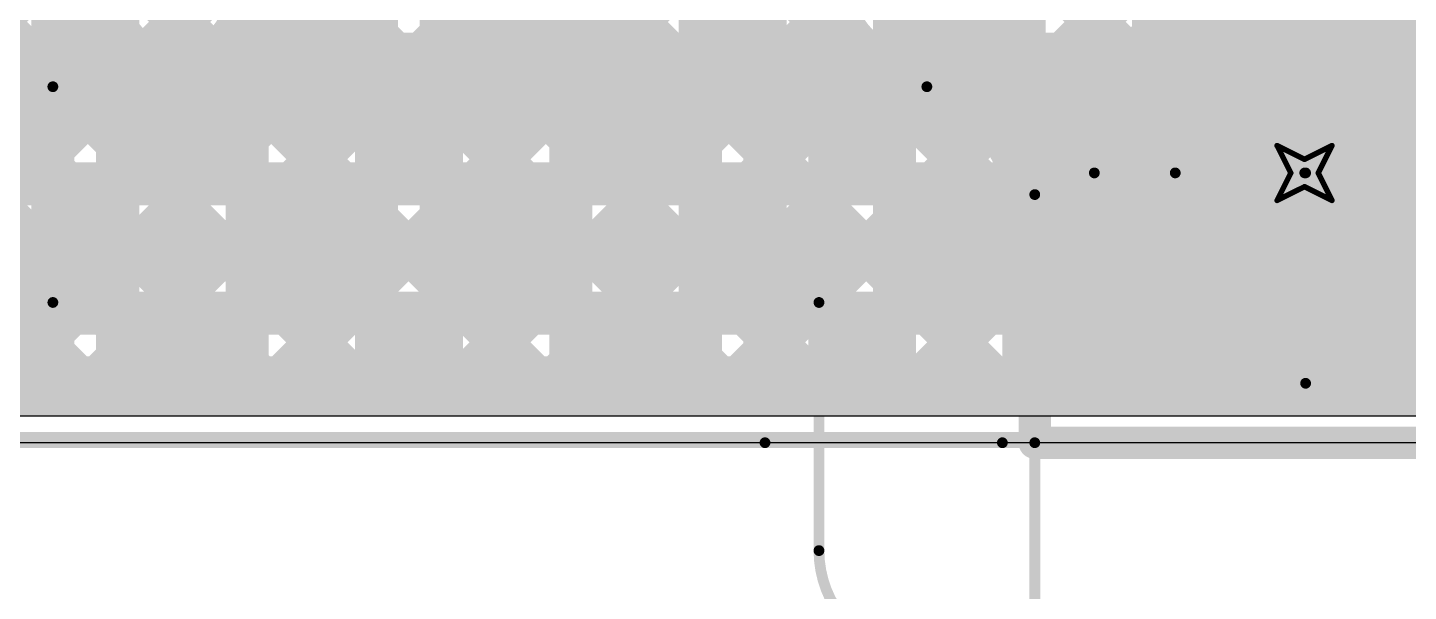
# Model space of a CAD drawing. Header units: millimetres. Extents: x 13 to 259, y -2 to 326.
# Drawn here: x 85.57 to 98.36, y 66.42 to 71.65 of the extents above; entities that cross this region are included whole.
import ezdxf

# ---------------------------------------------------------------- set-up
doc = ezdxf.new("R2010")
doc.units = ezdxf.units.MM
for name, color, linetype in [('BottomLayer', 5, 'Continuous'), ('BottomSolder', 6, 'Continuous'), ('ConnectLayer', 7, 'Continuous'), ('DrillDrawing', 1, 'Continuous'), ('Mechanical10', 56, 'Continuous'), ('Mechanical14', 56, 'Continuous'), ('Mechanical2', 216, 'Continuous'), ('Mechanical34', 56, 'Continuous'), ('Mechanical9', 56, 'Continuous'), ('MidLayer1', 16, 'Continuous'), ('MidLayer2', 76, 'Continuous'), ('MidLayer3', 90, 'Continuous'), ('MidLayer4', 156, 'Continuous'), ('MidLayer5', 130, 'Continuous'), ('MidLayer6', 216, 'Continuous'), ('MultiLayer', 9, 'Continuous'), ('TopLayer', 1, 'Continuous'), ('TopSolder', 216, 'Continuous')]:
    doc.layers.add(name, color=color, linetype=linetype)

# ---------------------------------------------------------------- blocks, each defined once
blk = doc.blocks.new('MTG240_400_175')
at = {"layer": 'BottomLayer', "const_width": 2}
blk.add_lwpolyline([(-1, 0, 1), (1, 0, 1)], format="xyb", close=True, dxfattribs=at)
at = {"layer": 'BottomSolder', "const_width": 2.102}
blk.add_lwpolyline([(-1.051, 0, 1), (1.051, 0, 1)], format="xyb", close=True, dxfattribs=at)
at = {"layer": 'MidLayer1', "const_width": 2}
blk.add_lwpolyline([(-1, 0, 1), (1, 0, 1)], format="xyb", close=True, dxfattribs=at)
at = {"layer": 'MidLayer2', "const_width": 2}
blk.add_lwpolyline([(-1, 0, 1), (1, 0, 1)], format="xyb", close=True, dxfattribs=at)
at = {"layer": 'MidLayer3', "const_width": 2}
blk.add_lwpolyline([(-1, 0, 1), (1, 0, 1)], format="xyb", close=True, dxfattribs=at)
at = {"layer": 'MidLayer4', "const_width": 2}
blk.add_lwpolyline([(-1, 0, 1), (1, 0, 1)], format="xyb", close=True, dxfattribs=at)
at = {"layer": 'MidLayer5', "const_width": 2}
blk.add_lwpolyline([(-1, 0, 1), (1, 0, 1)], format="xyb", close=True, dxfattribs=at)
at = {"layer": 'MidLayer6', "const_width": 2}
blk.add_lwpolyline([(-1, 0, 1), (1, 0, 1)], format="xyb", close=True, dxfattribs=at)
at = {"layer": 'MultiLayer', "const_width": 2}
blk.add_lwpolyline([(-1, 0, 1), (1, 0, 1)], format="xyb", close=True, dxfattribs=at)
at = {"layer": 'TopLayer', "const_width": 2}
blk.add_lwpolyline([(-1, 0, 1), (1, 0, 1)], format="xyb", close=True, dxfattribs=at)
at = {"layer": 'TopSolder', "const_width": 2.102}
blk.add_lwpolyline([(-1.051, 0, 1), (1.051, 0, 1)], format="xyb", close=True, dxfattribs=at)

msp = doc.modelspace()

# ---------------------------------------------------------------- linework, layer by layer
at = {"layer": 'ConnectLayer'}
for p, q in [((90.525, 67.8), (67.8, 67.8)), ((150.975, 67.8), (67.8, 67.8)), ((151.8, 67.8), (90.525, 67.8))]:
    msp.add_line(p, q, dxfattribs=at)
at = {"layer": 'ConnectLayer', "const_width": 0.4}
for points in [[(82.665, 68.24), (96.225, 81.8)], [(86.059, 68.24), (99.619, 81.8)], [(86.908, 68.24), (100.468, 81.8)], [(87.756, 68.24), (101.316, 81.8)], [(88.605, 68.24), (102.165, 81.8)], [(89.453, 68.24), (103.013, 81.8)], [(90.302, 68.24), (103.862, 81.8)], [(91.15, 68.24), (104.71, 81.8)], [(91.999, 68.24), (105.559, 81.8)], [(92.847, 68.24), (106.407, 81.8)], [(93.696, 68.24), (107.256, 81.8)], [(94.544, 68.24), (108.104, 81.8)], [(95.393, 68.24), (108.953, 81.8)], [(96.241, 68.24), (109.801, 81.8)], [(97.09, 68.24), (110.65, 81.8)], [(97.938, 68.24), (111.498, 81.8)], [(81.816, 68.24), (95.2, 81.623)], [(73.072, 81.36), (86.192, 68.24)], [(73.92, 81.36), (87.04, 68.24)], [(74.769, 81.36), (87.889, 68.24)], [(75.617, 81.36), (88.737, 68.24)], [(76.466, 81.36), (89.586, 68.24)], [(77.314, 81.36), (90.434, 68.24)], [(78.163, 81.36), (91.283, 68.24)], [(79.012, 81.36), (92.132, 68.24)], [(79.86, 81.36), (92.98, 68.24)], [(80.709, 81.36), (93.829, 68.24)], [(81.557, 81.36), (94.677, 68.24)], [(82.406, 81.36), (95.526, 68.24)], [(83.254, 81.36), (96.374, 68.24)], [(84.103, 81.36), (97.223, 68.24)], [(84.951, 81.36), (98.071, 68.24)], [(85.8, 81.36), (98.92, 68.24)], [(86.648, 81.36), (99.768, 68.24)], [(87.497, 81.36), (100.617, 68.24)], [(88.345, 81.36), (101.465, 68.24)], [(83.514, 68.24), (96.475, 81.202)], [(84.362, 68.24), (96.572, 80.45)], [(85.211, 68.24), (97.421, 80.45)], [(85.8, 68.24), (85.8, 78.825)], [(86.4, 68.24), (86.4, 78.825)], [(87, 68.24), (87, 78.825)], [(87.6, 68.24), (87.6, 78.825)], [(88.2, 68.24), (88.2, 78.825)], [(88.8, 68.24), (88.8, 78.825)], [(89.4, 68.24), (89.4, 78.825)], [(90, 68.24), (90, 78.825)], [(90.6, 68.24), (90.6, 78.825)], [(91.2, 68.24), (91.2, 78.825)], [(91.8, 68.24), (91.8, 78.825)], [(92.4, 68.24), (92.4, 78.825)], [(93, 68.24), (93, 78.825)], [(93.6, 68.24), (93.6, 78.825)], [(94.2, 68.24), (94.2, 78.825)], [(94.8, 68.24), (94.8, 78.825)], [(95.4, 68.24), (95.4, 78.825)], [(96, 68.24), (96, 78.825)], [(96.6, 68.24), (96.6, 78.825)], [(97.2, 68.24), (97.2, 78.825)], [(97.8, 68.24), (97.8, 78.825)], [(98.4, 68.24), (98.4, 78.825)], [(86.578, 78.036), (95.145, 69.469)], [(86.578, 78.036), (95.145, 69.469)], [(92.016, 71.652), (97.362, 76.997)], [(92.016, 71.652), (97.362, 76.997)], [(81.096, 76.73), (89.586, 68.24)], [(81.096, 76.73), (89.586, 68.24)], [(84.362, 68.24), (92.858, 76.736)], [(84.362, 68.24), (92.858, 76.736)], [(85.298, 71.721), (90.349, 76.773)], [(85.298, 71.721), (90.349, 76.773)], [(90.415, 76.745), (95.452, 71.707)], [(90.415, 76.745), (95.452, 71.707)], [(85.403, 76.665), (93.829, 68.24)], [(85.403, 76.665), (93.829, 68.24)], [(83.949, 76.423), (88.58, 71.792)], [(83.949, 76.423), (88.58, 71.792)], [(91.15, 68.24), (99.35, 76.44)], [(91.15, 68.24), (99.35, 76.44)], [(82.995, 72.285), (87.04, 68.24)], [(82.995, 72.285), (87.04, 68.24)], [(86.908, 68.24), (90.856, 72.189)], [(86.908, 68.24), (90.856, 72.189)], [(82.665, 68.24), (86.313, 71.888)], [(82.665, 68.24), (86.313, 71.888)], [(87.59, 71.933), (91.283, 68.24)], [(87.59, 71.933), (91.283, 68.24)], [(89.453, 68.24), (93.067, 71.854)], [(89.453, 68.24), (93.067, 71.854)], [(94.34, 71.971), (95.155, 71.156)], [(94.34, 71.971), (95.155, 71.156)], [(92.047, 71.719), (95.526, 68.24)], [(92.047, 71.719), (95.526, 68.24)], [(85.211, 68.24), (88.63, 71.659)], [(85.211, 68.24), (88.63, 71.659)], [(85.286, 71.692), (88.737, 68.24)], [(85.286, 71.692), (88.737, 68.24)], [(91.999, 68.24), (95.419, 71.66)], [(91.999, 68.24), (95.419, 71.66)], [(82.918, 71.514), (86.192, 68.24)], [(82.918, 71.514), (86.192, 68.24)], [(87.756, 68.24), (91.006, 71.49)], [(87.756, 68.24), (91.006, 71.49)], [(89.686, 71.534), (92.98, 68.24)], [(89.686, 71.534), (92.98, 68.24)], [(68.24, 71.4), (151.36, 71.4)], [(83.514, 68.24), (86.655, 71.382)], [(83.514, 68.24), (86.655, 71.382)], [(87.276, 71.399), (90.434, 68.24)], [(87.276, 71.399), (90.434, 68.24)], [(88.605, 68.24), (91.749, 71.384)], [(88.605, 68.24), (91.749, 71.384)], [(90.302, 68.24), (93.431, 71.369)], [(90.302, 68.24), (93.431, 71.369)], [(94.049, 71.414), (95.002, 70.46)], [(94.049, 71.414), (95.002, 70.46)], [(84.809, 71.319), (87.889, 68.24)], [(84.809, 71.319), (87.889, 68.24)], [(86.059, 68.24), (89.133, 71.314)], [(86.059, 68.24), (89.133, 71.314)], [(89.042, 71.33), (92.132, 68.24)], [(89.042, 71.33), (92.132, 68.24)], [(91.591, 71.326), (94.677, 68.24)], [(91.591, 71.326), (94.677, 68.24)], [(68.24, 70.8), (151.36, 70.8)], [(92.847, 68.24), (94.999, 70.391)], [(92.847, 68.24), (94.999, 70.391)], [(68.24, 70.2), (151.36, 70.2)], [(68.24, 69.6), (151.36, 69.6)], [(93.696, 68.24), (95.091, 69.635)], [(93.696, 68.24), (95.091, 69.635)], [(94.544, 68.24), (95.35, 69.046)], [(94.544, 68.24), (95.35, 69.046)], [(68.24, 69), (151.36, 69)], [(95.393, 68.24), (95.727, 68.575)], [(95.393, 68.24), (95.727, 68.575)], [(68.24, 68.4), (151.36, 68.4)], [(68.24, 68.24), (96.163, 68.24)], [(68.24, 68.24), (96.163, 68.24)], [(68.24, 68.24), (151.36, 68.24)], [(68.24, 68.24), (151.36, 68.24)]]:
    msp.add_lwpolyline(points, dxfattribs=at)
msp.add_lwpolyline([(96.163, 68.24, -1.714908), (99.803, 70.3)], format="xyb", dxfattribs=at)
msp.add_lwpolyline([(96.163, 68.24, -1.714908), (99.803, 70.3)], format="xyb", dxfattribs=at)
at = {"layer": 'ConnectLayer'}
for points, const_width in [([(87.59, 71.95, 1), (86.31, 71.95, 1)], 0.4), ([(87.59, 71.95, 1), (86.31, 71.95, 1)], 0.4), ([(89.84, 71.95, 1), (88.56, 71.95, 1)], 0.4), ([(89.84, 71.95, 1), (88.56, 71.95, 1)], 0.4), ([(92.09, 71.95, 1), (90.81, 71.95, 1)], 0.4), ([(92.09, 71.95, 1), (90.81, 71.95, 1)], 0.4), ([(94.34, 71.95, 1), (93.06, 71.95, 1)], 0.4), ([(94.34, 71.95, 1), (93.06, 71.95, 1)], 0.4), ([(88.48, 71.792, 1), (88.68, 71.792, 1)], 0.2), ([(88.48, 71.792, 1), (88.68, 71.792, 1)], 0.2), ([(91.947, 71.719, 1), (92.147, 71.719, 1)], 0.2), ([(91.947, 71.719, 1), (92.147, 71.719, 1)], 0.2), ([(88.53, 71.659, 1), (88.73, 71.659, 1)], 0.2), ([(88.53, 71.659, 1), (88.73, 71.659, 1)], 0.2), ([(91.916, 71.652, 1), (92.116, 71.652, 1)], 0.2), ([(91.916, 71.652, 1), (92.116, 71.652, 1)], 0.2), ([(95.319, 71.66, 1), (95.519, 71.66, 1)], 0.2), ([(95.319, 71.66, 1), (95.519, 71.66, 1)], 0.2), ([(95.352, 71.707, 1), (95.552, 71.707, 1)], 0.2), ([(95.352, 71.707, 1), (95.552, 71.707, 1)], 0.2), ([(89.586, 71.534, 1), (89.786, 71.534, 1)], 0.2), ([(89.586, 71.534, 1), (89.786, 71.534, 1)], 0.2), ([(90.906, 71.49, 1), (91.106, 71.49, 1)], 0.2), ([(90.906, 71.49, 1), (91.106, 71.49, 1)], 0.2), ([(86.555, 71.382, 1), (86.755, 71.382, 1)], 0.2), ([(86.555, 71.382, 1), (86.755, 71.382, 1)], 0.2), ([(87.176, 71.399, 1), (87.376, 71.399, 1)], 0.2), ([(87.176, 71.399, 1), (87.376, 71.399, 1)], 0.2), ([(91.649, 71.384, 1), (91.849, 71.384, 1)], 0.2), ([(91.649, 71.384, 1), (91.849, 71.384, 1)], 0.2), ([(93.331, 71.369, 1), (93.531, 71.369, 1)], 0.2), ([(93.331, 71.369, 1), (93.531, 71.369, 1)], 0.2), ([(93.949, 71.414, 1), (94.149, 71.414, 1)], 0.2), ([(93.949, 71.414, 1), (94.149, 71.414, 1)], 0.2), ([(88.942, 71.33, 1), (89.142, 71.33, 1)], 0.2), ([(88.942, 71.33, 1), (89.142, 71.33, 1)], 0.2), ([(89.033, 71.314, 1), (89.233, 71.314, 1)], 0.2), ([(89.033, 71.314, 1), (89.233, 71.314, 1)], 0.2), ([(91.491, 71.326, 1), (91.691, 71.326, 1)], 0.2), ([(91.491, 71.326, 1), (91.691, 71.326, 1)], 0.2), ([(95.055, 71.156, 1), (95.255, 71.156, 1)], 0.2), ([(95.055, 71.156, 1), (95.255, 71.156, 1)], 0.2), ([(94.902, 70.46, 1), (95.102, 70.46, 1)], 0.2), ([(94.902, 70.46, 1), (95.102, 70.46, 1)], 0.2), ([(94.899, 70.391, 1), (95.099, 70.391, 1)], 0.2), ([(94.899, 70.391, 1), (95.099, 70.391, 1)], 0.2), ([(94.991, 69.635, 1), (95.191, 69.635, 1)], 0.2), ([(94.991, 69.635, 1), (95.191, 69.635, 1)], 0.2), ([(95.045, 69.469, 1), (95.245, 69.469, 1)], 0.2), ([(95.045, 69.469, 1), (95.245, 69.469, 1)], 0.2), ([(95.25, 69.046, 1), (95.45, 69.046, 1)], 0.2), ([(95.25, 69.046, 1), (95.45, 69.046, 1)], 0.2), ([(95.627, 68.575, 1), (95.827, 68.575, 1)], 0.2), ([(95.627, 68.575, 1), (95.827, 68.575, 1)], 0.2), ([(85.7, 68.24, 1), (85.9, 68.24, 1)], 0.2), ([(85.959, 68.24, 1), (86.159, 68.24, 1)], 0.2), ([(85.959, 68.24, 1), (86.159, 68.24, 1)], 0.2), ([(85.959, 68.24, 1), (86.159, 68.24, 1)], 0.2), ([(86.092, 68.24, 1), (86.292, 68.24, 1)], 0.2), ([(86.092, 68.24, 1), (86.292, 68.24, 1)], 0.2), ([(86.092, 68.24, 1), (86.292, 68.24, 1)], 0.2), ([(86.3, 68.24, 1), (86.5, 68.24, 1)], 0.2), ([(86.808, 68.24, 1), (87.008, 68.24, 1)], 0.2), ([(86.808, 68.24, 1), (87.008, 68.24, 1)], 0.2), ([(86.808, 68.24, 1), (87.008, 68.24, 1)], 0.2), ([(86.9, 68.24, 1), (87.1, 68.24, 1)], 0.2), ([(86.94, 68.24, 1), (87.14, 68.24, 1)], 0.2), ([(86.94, 68.24, 1), (87.14, 68.24, 1)], 0.2), ([(86.94, 68.24, 1), (87.14, 68.24, 1)], 0.2), ([(87.5, 68.24, 1), (87.7, 68.24, 1)], 0.2), ([(87.656, 68.24, 1), (87.856, 68.24, 1)], 0.2), ([(87.656, 68.24, 1), (87.856, 68.24, 1)], 0.2), ([(87.656, 68.24, 1), (87.856, 68.24, 1)], 0.2), ([(87.789, 68.24, 1), (87.989, 68.24, 1)], 0.2), ([(87.789, 68.24, 1), (87.989, 68.24, 1)], 0.2), ([(87.789, 68.24, 1), (87.989, 68.24, 1)], 0.2), ([(88.1, 68.24, 1), (88.3, 68.24, 1)], 0.2), ([(88.505, 68.24, 1), (88.705, 68.24, 1)], 0.2), ([(88.505, 68.24, 1), (88.705, 68.24, 1)], 0.2), ([(88.505, 68.24, 1), (88.705, 68.24, 1)], 0.2), ([(88.637, 68.24, 1), (88.837, 68.24, 1)], 0.2), ([(88.637, 68.24, 1), (88.837, 68.24, 1)], 0.2), ([(88.637, 68.24, 1), (88.837, 68.24, 1)], 0.2), ([(88.7, 68.24, 1), (88.9, 68.24, 1)], 0.2), ([(89.3, 68.24, 1), (89.5, 68.24, 1)], 0.2), ([(89.353, 68.24, 1), (89.553, 68.24, 1)], 0.2), ([(89.353, 68.24, 1), (89.553, 68.24, 1)], 0.2), ([(89.353, 68.24, 1), (89.553, 68.24, 1)], 0.2), ([(89.486, 68.24, 1), (89.686, 68.24, 1)], 0.2), ([(89.486, 68.24, 1), (89.686, 68.24, 1)], 0.2), ([(89.486, 68.24, 1), (89.686, 68.24, 1)], 0.2), ([(89.9, 68.24, 1), (90.1, 68.24, 1)], 0.2), ([(90.202, 68.24, 1), (90.402, 68.24, 1)], 0.2), ([(90.202, 68.24, 1), (90.402, 68.24, 1)], 0.2), ([(90.202, 68.24, 1), (90.402, 68.24, 1)], 0.2), ([(90.334, 68.24, 1), (90.534, 68.24, 1)], 0.2), ([(90.334, 68.24, 1), (90.534, 68.24, 1)], 0.2), ([(90.334, 68.24, 1), (90.534, 68.24, 1)], 0.2), ([(90.5, 68.24, 1), (90.7, 68.24, 1)], 0.2), ([(91.05, 68.24, 1), (91.25, 68.24, 1)], 0.2), ([(91.05, 68.24, 1), (91.25, 68.24, 1)], 0.2), ([(91.05, 68.24, 1), (91.25, 68.24, 1)], 0.2), ([(91.1, 68.24, 1), (91.3, 68.24, 1)], 0.2), ([(91.183, 68.24, 1), (91.383, 68.24, 1)], 0.2), ([(91.183, 68.24, 1), (91.383, 68.24, 1)], 0.2), ([(91.183, 68.24, 1), (91.383, 68.24, 1)], 0.2), ([(91.7, 68.24, 1), (91.9, 68.24, 1)], 0.2), ([(91.899, 68.24, 1), (92.099, 68.24, 1)], 0.2), ([(91.899, 68.24, 1), (92.099, 68.24, 1)], 0.2), ([(91.899, 68.24, 1), (92.099, 68.24, 1)], 0.2), ([(92.032, 68.24, 1), (92.232, 68.24, 1)], 0.2), ([(92.032, 68.24, 1), (92.232, 68.24, 1)], 0.2), ([(92.032, 68.24, 1), (92.232, 68.24, 1)], 0.2), ([(92.3, 68.24, 1), (92.5, 68.24, 1)], 0.2), ([(92.747, 68.24, 1), (92.947, 68.24, 1)], 0.2), ([(92.747, 68.24, 1), (92.947, 68.24, 1)], 0.2), ([(92.747, 68.24, 1), (92.947, 68.24, 1)], 0.2), ([(92.88, 68.24, 1), (93.08, 68.24, 1)], 0.2), ([(92.88, 68.24, 1), (93.08, 68.24, 1)], 0.2), ([(92.88, 68.24, 1), (93.08, 68.24, 1)], 0.2), ([(92.9, 68.24, 1), (93.1, 68.24, 1)], 0.2), ([(93.5, 68.24, 1), (93.7, 68.24, 1)], 0.2), ([(93.596, 68.24, 1), (93.796, 68.24, 1)], 0.2), ([(93.596, 68.24, 1), (93.796, 68.24, 1)], 0.2), ([(93.596, 68.24, 1), (93.796, 68.24, 1)], 0.2), ([(93.729, 68.24, 1), (93.929, 68.24, 1)], 0.2), ([(93.729, 68.24, 1), (93.929, 68.24, 1)], 0.2), ([(93.729, 68.24, 1), (93.929, 68.24, 1)], 0.2), ([(94.1, 68.24, 1), (94.3, 68.24, 1)], 0.2), ([(94.444, 68.24, 1), (94.644, 68.24, 1)], 0.2), ([(94.444, 68.24, 1), (94.644, 68.24, 1)], 0.2), ([(94.444, 68.24, 1), (94.644, 68.24, 1)], 0.2), ([(94.577, 68.24, 1), (94.777, 68.24, 1)], 0.2), ([(94.577, 68.24, 1), (94.777, 68.24, 1)], 0.2), ([(94.577, 68.24, 1), (94.777, 68.24, 1)], 0.2), ([(94.7, 68.24, 1), (94.9, 68.24, 1)], 0.2), ([(95.293, 68.24, 1), (95.493, 68.24, 1)], 0.2), ([(95.293, 68.24, 1), (95.493, 68.24, 1)], 0.2), ([(95.293, 68.24, 1), (95.493, 68.24, 1)], 0.2), ([(95.3, 68.24, 1), (95.5, 68.24, 1)], 0.2), ([(95.426, 68.24, 1), (95.626, 68.24, 1)], 0.2), ([(95.426, 68.24, 1), (95.626, 68.24, 1)], 0.2), ([(95.426, 68.24, 1), (95.626, 68.24, 1)], 0.2), ([(95.9, 68.24, 1), (96.1, 68.24, 1)], 0.2), ([(96.063, 68.24, 1), (96.263, 68.24, 1)], 0.2), ([(96.063, 68.24, 1), (96.263, 68.24, 1)], 0.2), ([(96.063, 68.24, 1), (96.263, 68.24, 1)], 0.2), ([(96.063, 68.24, 1), (96.263, 68.24, 1)], 0.2), ([(96.141, 68.24, 1), (96.341, 68.24, 1)], 0.2), ([(96.274, 68.24, 1), (96.474, 68.24, 1)], 0.2), ([(96.5, 68.24, 1), (96.7, 68.24, 1)], 0.2), ([(96.99, 68.24, 1), (97.19, 68.24, 1)], 0.2), ([(97.1, 68.24, 1), (97.3, 68.24, 1)], 0.2), ([(97.123, 68.24, 1), (97.323, 68.24, 1)], 0.2), ([(97.7, 68.24, 1), (97.9, 68.24, 1)], 0.2), ([(97.838, 68.24, 1), (98.038, 68.24, 1)], 0.2), ([(97.971, 68.24, 1), (98.171, 68.24, 1)], 0.2), ([(98.3, 68.24, 1), (98.5, 68.24, 1)], 0.2)]:
    msp.add_lwpolyline(points, format="xyb", close=True, dxfattribs=dict(at, const_width=const_width))
at = {"layer": 'DrillDrawing', "const_width": 0.0508}
for points in [[(97.146, 70.554), (97.4, 70.427)], [(97.146, 70.554), (97.273, 70.3)], [(97.4, 70.427), (97.654, 70.554)], [(97.527, 70.3), (97.654, 70.554)], [(97.146, 70.046), (97.273, 70.3)], [(97.527, 70.3), (97.654, 70.046)], [(97.146, 70.046), (97.4, 70.173)], [(97.4, 70.173), (97.654, 70.046)]]:
    msp.add_lwpolyline(points, dxfattribs=at)
at = {"layer": 'DrillDrawing', "const_width": 0.0254}
for points in [[(97.133, 70.554, 1), (97.159, 70.554, 1)], [(97.133, 70.554, 1), (97.159, 70.554, 1)], [(97.641, 70.554, 1), (97.667, 70.554, 1)], [(97.641, 70.554, 1), (97.667, 70.554, 1)], [(97.387, 70.427, 1), (97.413, 70.427, 1)], [(97.387, 70.427, 1), (97.413, 70.427, 1)], [(97.26, 70.3, 1), (97.286, 70.3, 1)], [(97.26, 70.3, 1), (97.286, 70.3, 1)], [(97.514, 70.3, 1), (97.54, 70.3, 1)], [(97.514, 70.3, 1), (97.54, 70.3, 1)], [(97.387, 70.173, 1), (97.413, 70.173, 1)], [(97.387, 70.173, 1), (97.413, 70.173, 1)], [(97.133, 70.046, 1), (97.159, 70.046, 1)], [(97.133, 70.046, 1), (97.159, 70.046, 1)], [(97.641, 70.046, 1), (97.667, 70.046, 1)], [(97.641, 70.046, 1), (97.667, 70.046, 1)]]:
    msp.add_lwpolyline(points, format="xyb", close=True, dxfattribs=at)
at = {"layer": 'Mechanical10', "const_width": 0.1}
for points in [[(92.4, 67.8), (94.9, 67.8)], [(94.9, 65.3), (94.9, 67.8)]]:
    msp.add_lwpolyline(points, dxfattribs=at)
at = {"layer": 'Mechanical10', "const_width": 0.05}
for points in [[(92.375, 67.8, 1), (92.425, 67.8, 1)], [(94.875, 67.8, 1), (94.925, 67.8, 1)], [(94.875, 67.8, 1), (94.925, 67.8, 1)]]:
    msp.add_lwpolyline(points, format="xyb", close=True, dxfattribs=at)
at = {"layer": 'Mechanical14', "const_width": 0.3}
for points in [[(67.8, 71.1), (93.9, 71.1)], [(94.9, 67.8), (94.9, 70.1)], [(94.9, 67.8), (151.8, 67.8)]]:
    msp.add_lwpolyline(points, dxfattribs=at)
at = {"layer": 'Mechanical14', "const_width": 0.15}
for points in [[(93.825, 71.1, 1), (93.975, 71.1, 1)], [(93.825, 71.1, 1), (93.975, 71.1, 1)], [(94.825, 70.1, 1), (94.975, 70.1, 1)], [(94.825, 70.1, 1), (94.975, 70.1, 1)], [(94.825, 67.8, 1), (94.975, 67.8, 1)], [(94.825, 67.8, 1), (94.975, 67.8, 1)]]:
    msp.add_lwpolyline(points, format="xyb", close=True, dxfattribs=at)
at = {"layer": 'Mechanical14', "const_width": 0.3}
msp.add_lwpolyline([(93.9, 71.1, -0.414214), (94.9, 70.1)], format="xyb", dxfattribs=at)
at = {"layer": 'Mechanical2', "const_width": 0.635}
msp.add_lwpolyline([(93.9, 71.1, -0.414214), (94.9, 70.1)], format="xyb", dxfattribs=at)
at = {"layer": 'Mechanical2'}
for points, const_width in [([(93.741, 71.1, 1), (94.059, 71.1, 1)], 0.318), ([(93.875, 71.1, 1), (93.925, 71.1, 1)], 0.05), ([(94.741, 70.1, 1), (95.059, 70.1, 1)], 0.318), ([(94.875, 70.1, 1), (94.925, 70.1, 1)], 0.05), ([(94.875, 67.8, 1), (94.925, 67.8, 1)], 0.05)]:
    msp.add_lwpolyline(points, format="xyb", close=True, dxfattribs=dict(at, const_width=const_width))
at = {"layer": 'Mechanical2', "const_width": 0.1}
for points in [[(67.8, 71.1), (93.9, 71.1)], [(94.9, 67.8), (94.9, 70.1)]]:
    msp.add_lwpolyline(points, dxfattribs=at)
at = {"layer": 'Mechanical34', "const_width": 0.1}
for points in [[(97.41, 70.301), (97.41, 72.251)], [(95.452, 70.301), (97.402, 70.301)], [(97.41, 70.301), (99.352, 70.301)], [(97.41, 68.351), (97.41, 70.301)], [(68.175, 67.85), (151.8, 67.85)]]:
    msp.add_lwpolyline(points, dxfattribs=at)
at = {"layer": 'Mechanical34'}
for points, const_width in [([(98.602, 70.301, 1), (96.202, 70.301, 1)], 0.1), ([(95.427, 70.301, 1), (95.477, 70.301, 1)], 0.05), ([(96.177, 70.301, 1), (96.227, 70.301, 1)], 0.05), ([(97.377, 70.301, 1), (97.427, 70.301, 1)], 0.05), ([(97.385, 70.301, 1), (97.435, 70.301, 1)], 0.05), ([(97.385, 70.301, 1), (97.435, 70.301, 1)], 0.05), ([(97.385, 70.301, 1), (97.435, 70.301, 1)], 0.05), ([(97.385, 68.351, 1), (97.435, 68.351, 1)], 0.05)]:
    msp.add_lwpolyline(points, format="xyb", close=True, dxfattribs=dict(at, const_width=const_width))
at = {"layer": 'Mechanical9', "const_width": 0.1}
for points in [[(85.8, 69.1, -1), (85.8, 71.1)], [(93.9, 71.1, -0.414214), (94.9, 70.1)], [(93.9, 65.8, -0.414214), (92.9, 66.8)]]:
    msp.add_lwpolyline(points, format="xyb", dxfattribs=at)
for points in [[(85.8, 71.1), (93.9, 71.1)], [(94.9, 67.8), (94.9, 70.1)], [(85.8, 69.1), (92.9, 69.1)], [(92.9, 66.8), (92.9, 69.1)], [(42, 67.8), (94.6, 67.8)], [(94.9, 67.8), (117.2, 67.8)]]:
    msp.add_lwpolyline(points, dxfattribs=at)
at = {"layer": 'Mechanical9', "const_width": 0.05}
for points in [[(85.775, 71.1, 1), (85.825, 71.1, 1)], [(85.775, 71.1, 1), (85.825, 71.1, 1)], [(93.875, 71.1, 1), (93.925, 71.1, 1)], [(93.875, 71.1, 1), (93.925, 71.1, 1)], [(94.875, 70.1, 1), (94.925, 70.1, 1)], [(94.875, 70.1, 1), (94.925, 70.1, 1)], [(85.775, 69.1, 1), (85.825, 69.1, 1)], [(85.775, 69.1, 1), (85.825, 69.1, 1)], [(92.875, 69.1, 1), (92.925, 69.1, 1)], [(92.875, 69.1, 1), (92.925, 69.1, 1)], [(94.575, 67.8, 1), (94.625, 67.8, 1)], [(94.875, 67.8, 1), (94.925, 67.8, 1)], [(94.875, 67.8, 1), (94.925, 67.8, 1)], [(92.875, 66.8, 1), (92.925, 66.8, 1)], [(92.875, 66.8, 1), (92.925, 66.8, 1)]]:
    msp.add_lwpolyline(points, format="xyb", close=True, dxfattribs=at)
at = {"layer": 'TopLayer'}
msp.add_line((68, 68.05), (151.525, 68.05), dxfattribs=at)

# ---------------------------------------------------------------- block references
msp.add_blockref('MTG240_400_175', (97.4, 70.3))

doc.saveas('drawing.dxf')
